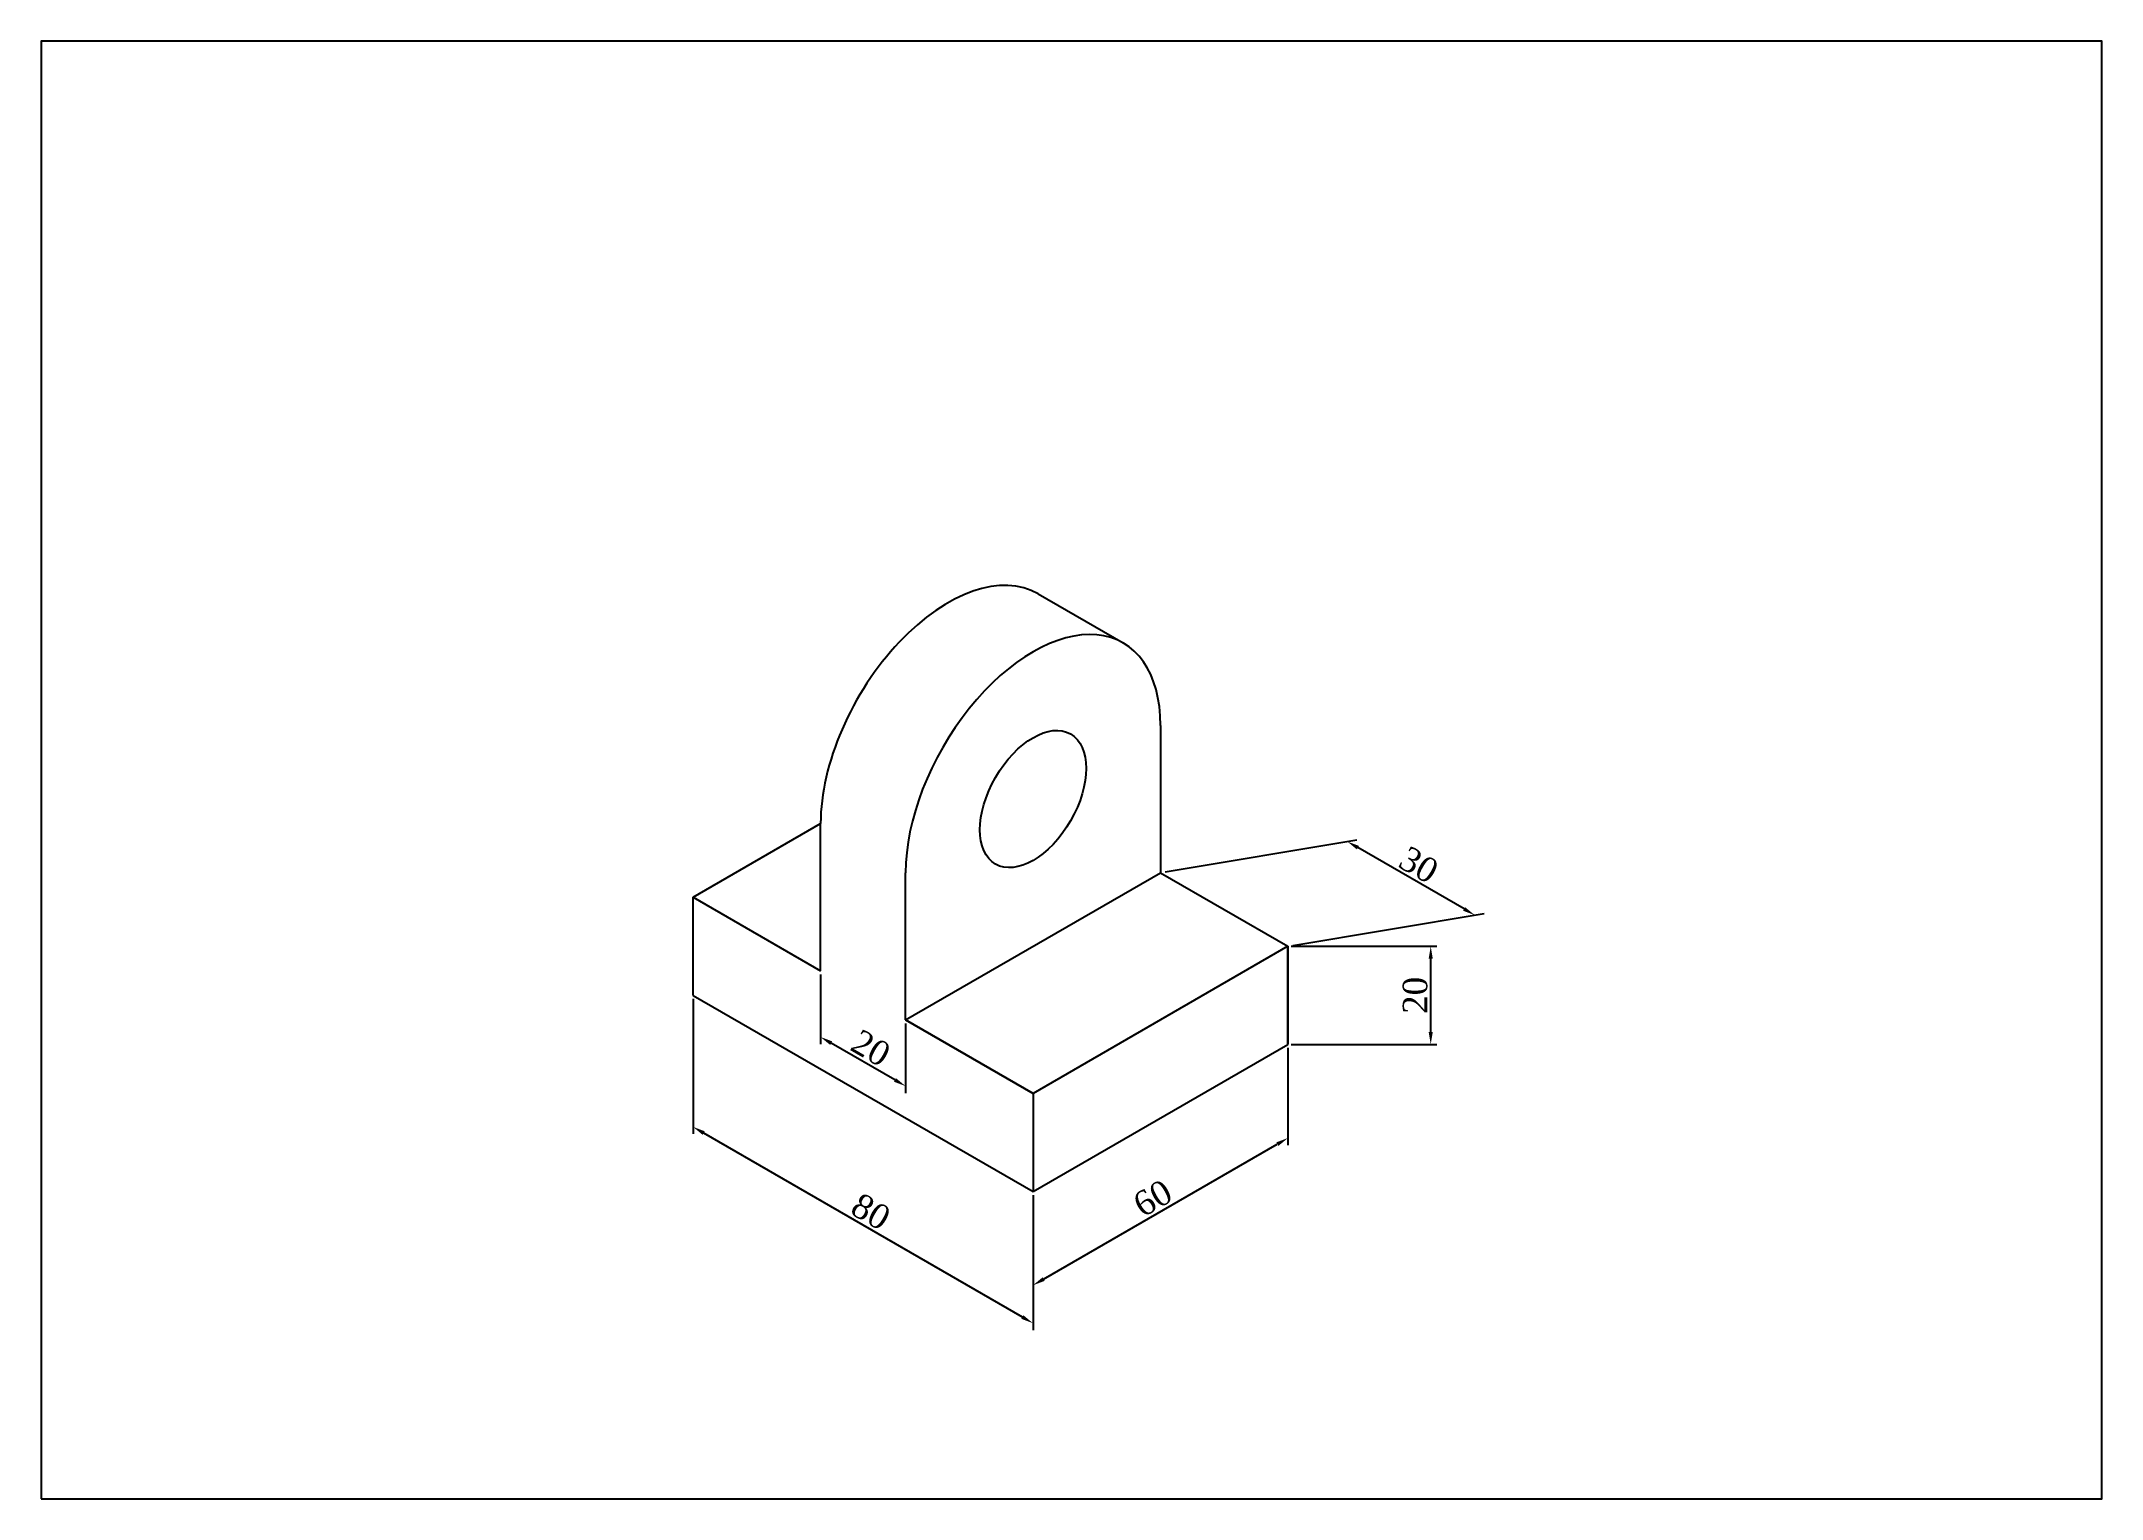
# Model space of a CAD drawing. Header units: millimetres. Extents: x 0 to 420, y 0 to 297.
import ezdxf

# ---------------------------------------------------------------- set-up
doc = ezdxf.new("R2010")
doc.units = ezdxf.units.MM
doc.styles.get("Standard").update_dxf_attribs({"font": 'times.ttf', "height": 5})
doc.dimstyles.new('ISO-25', dxfattribs={"dimtxt": 5, "dimasz": 2.5, "dimexe": 1.25, "dimexo": 0.625, "dimtad": 1, "dimdec": 0, "dimtxsty": 'Standard', "dimcen": 2.5, "dimadec": 0, "dimazin": 0, "dimtfac": 1, "dimtdec": 0, "dimtmove": 0, "dimatfit": 3, "dimfxl": 1, "dimarcsym": 0})

# ---------------------------------------------------------------- blocks, each defined once
blk = doc.blocks.new('*D13')
at = {"color": 0, "lineweight": -2, "transparency": 16777216}
for p, q in [((254.12, 91.86), (254.12, 72.07)), ((204.32, 44.76), (251.95, 72.26)), ((202.16, 61.86), (202.16, 42.07))]:
    blk.add_line(p, q, dxfattribs=at)
at = {"color": 0, "lineweight": -3, "transparency": 16777216}
for points in [[(251.74, 72.62), (252.16, 71.9), (254.12, 73.51)], [(204.11, 45.12), (204.53, 44.4), (202.16, 43.51)]]:
    blk.add_solid(points, dxfattribs=at)
at = {"layer": 'Defpoints', "color": 0, "lineweight": -3, "transparency": 16777216}
for p in [(254.12, 92.58), (254.12, 73.51), (202.16, 62.58)]:
    blk.add_point(p, dxfattribs=at)
at = {"color": 0, "lineweight": -3, "transparency": 16777216, "insert": (226.55, 61.25), "char_height": 5, "attachment_point": 5, "rotation": 30}
blk.add_mtext('60', dxfattribs=at)
blk = doc.blocks.new('*D14')
at = {"color": 0, "lineweight": -2, "transparency": 16777216}
for p, q in [((254.74, 112.58), (284.47, 112.58)), ((283.22, 95.08), (283.22, 110.08)), ((254.74, 92.58), (284.47, 92.58))]:
    blk.add_line(p, q, dxfattribs=at)
at = {"color": 0, "lineweight": -3, "transparency": 16777216}
for points in [[(282.8, 110.08), (283.63, 110.08), (283.22, 112.58)], [(282.8, 95.08), (283.63, 95.08), (283.22, 92.58)]]:
    blk.add_solid(points, dxfattribs=at)
at = {"layer": 'Defpoints', "color": 0, "lineweight": -3, "transparency": 16777216}
for p in [(254.12, 112.58), (283.22, 112.58), (254.12, 92.58)]:
    blk.add_point(p, dxfattribs=at)
at = {"color": 0, "lineweight": -3, "transparency": 16777216, "insert": (280.05, 102.58), "char_height": 5, "attachment_point": 5, "rotation": 90}
blk.add_mtext('20', dxfattribs=at)
blk = doc.blocks.new('*D15')
at = {"color": 0, "lineweight": -2, "transparency": 16777216}
for p, q in [((229.11, 127.75), (268.15, 134.25)), ((290.02, 120.18), (268.37, 132.68)), ((255.09, 112.75), (294.13, 119.25))]:
    blk.add_line(p, q, dxfattribs=at)
at = {"color": 0, "lineweight": -3, "transparency": 16777216}
for points in [[(268.58, 133.04), (268.17, 132.32), (266.21, 133.93)], [(290.23, 120.54), (289.82, 119.82), (292.19, 118.93)]]:
    blk.add_solid(points, dxfattribs=at)
at = {"layer": 'Defpoints', "color": 0, "lineweight": -3, "transparency": 16777216}
for p in [(266.21, 133.93), (228.14, 127.58), (254.12, 112.58)]:
    blk.add_point(p, dxfattribs=at)
at = {"color": 0, "lineweight": -3, "transparency": 16777216, "insert": (280.78, 129.17), "char_height": 5, "attachment_point": 5, "rotation": 330}
blk.add_mtext('30', dxfattribs=at)
blk = doc.blocks.new('*D16')
at = {"color": 0, "lineweight": -2, "transparency": 16777216}
for p, q in [((158.85, 106.86), (158.85, 92.64)), ((176.18, 96.86), (176.18, 82.64)), ((174.01, 85.34), (161.02, 92.84))]:
    blk.add_line(p, q, dxfattribs=at)
at = {"color": 0, "lineweight": -3, "transparency": 16777216}
for points in [[(161.23, 93.2), (160.81, 92.48), (158.85, 94.09)], [(174.22, 85.7), (173.8, 84.98), (176.18, 84.09)]]:
    blk.add_solid(points, dxfattribs=at)
at = {"layer": 'Defpoints', "color": 0, "lineweight": -3, "transparency": 16777216}
for p in [(158.85, 107.58), (176.18, 97.58), (158.85, 94.09)]:
    blk.add_point(p, dxfattribs=at)
at = {"color": 0, "lineweight": -3, "transparency": 16777216, "insert": (169.1, 91.83), "char_height": 5, "attachment_point": 5, "rotation": 330}
blk.add_mtext('20', dxfattribs=at)
blk = doc.blocks.new('*D17')
at = {"color": 0, "lineweight": -2, "transparency": 16777216}
for p, q in [((132.87, 101.86), (132.87, 74.33)), ((199.99, 37.02), (135.04, 74.52)), ((202.16, 61.86), (202.16, 34.33))]:
    blk.add_line(p, q, dxfattribs=at)
at = {"color": 0, "lineweight": -3, "transparency": 16777216}
for points in [[(135.25, 74.88), (134.83, 74.16), (132.87, 75.77)], [(200.2, 37.38), (199.78, 36.66), (202.16, 35.77)]]:
    blk.add_solid(points, dxfattribs=at)
at = {"layer": 'Defpoints', "color": 0, "lineweight": -3, "transparency": 16777216}
for p in [(132.87, 102.58), (132.87, 75.77), (202.16, 62.58)]:
    blk.add_point(p, dxfattribs=at)
at = {"color": 0, "lineweight": -3, "transparency": 16777216, "insert": (169.1, 58.51), "char_height": 5, "attachment_point": 5, "rotation": 330}
blk.add_mtext('80', dxfattribs=at)

msp = doc.modelspace()

# ---------------------------------------------------------------- linework, layer by layer
at = {"lineweight": -3}
for p, q in [((203.21, 184.4), (220.53, 174.4)), ((228.14, 157.58), (228.14, 127.58)), ((132.87, 122.58), (158.85, 137.58)), ((158.85, 107.58), (158.85, 137.58)), ((176.18, 97.58), (176.18, 127.58)), ((176.18, 97.58), (228.14, 127.58)), ((228.14, 127.58), (254.12, 112.58)), ((132.87, 102.58), (132.87, 122.58)), ((132.87, 122.58), (158.85, 107.58)), ((254.12, 112.58), (202.16, 82.58)), ((254.12, 92.58), (254.12, 112.58)), ((254.12, 112.58), (254.12, 92.58)), ((132.87, 102.58), (202.16, 62.58)), ((202.16, 82.58), (176.18, 97.58)), ((176.18, 97.58), (202.16, 82.58)), ((202.16, 62.58), (254.12, 92.58)), ((202.16, 82.58), (202.16, 62.58)), ((202.16, 82.58), (202.16, 82.58))]:
    msp.add_line(p, q, dxfattribs=at)
msp.add_lwpolyline([(0, 0), (420, 0), (420, 297), (0, 297)], close=True, dxfattribs=at)
msp.add_lwpolyline([(0, 0), (420, 0), (420, 297), (0, 297)], close=True, dxfattribs=at)
for centre, start_param in [((184.84, 152.58), 3.141593), ((202.16, 142.58), 2.356194)]:
    msp.add_ellipse(centre, major_axis=(-18.37, -31.82), ratio=0.57735, start_param=start_param, end_param=5.497787, dxfattribs=at)
msp.add_ellipse((202.16, 142.58), major_axis=(-7.65, -13.26), ratio=0.57735, dxfattribs=at)

# ---------------------------------------------------------------- dimensions: what is measured, and where the dimension line sits
for p1, p2, distance, picture, middle in [((254.12, 112.58), (228.14, 127.58), -24.53, '*D15', (280.78, 129.17)), ((254.12, 92.58), (254.12, 112.58), -29.1, '*D14', (280.05, 102.58)), ((176.18, 97.58), (158.85, 107.58), 11.69, '*D16', (169.1, 91.83)), ((202.16, 62.58), (132.87, 102.58), 23.22, '*D17', (169.1, 58.51)), ((202.16, 62.58), (254.12, 92.58), -16.52, '*D13', (226.55, 61.25))]:
    dim = msp.add_aligned_dim(p1=p1, p2=p2, distance=distance, dimstyle='ISO-25', dxfattribs=at)
    dim.commit()
    dim.dimension.update_dxf_attribs({"geometry": picture, "text_midpoint": middle})

doc.saveas('drawing.dxf')
